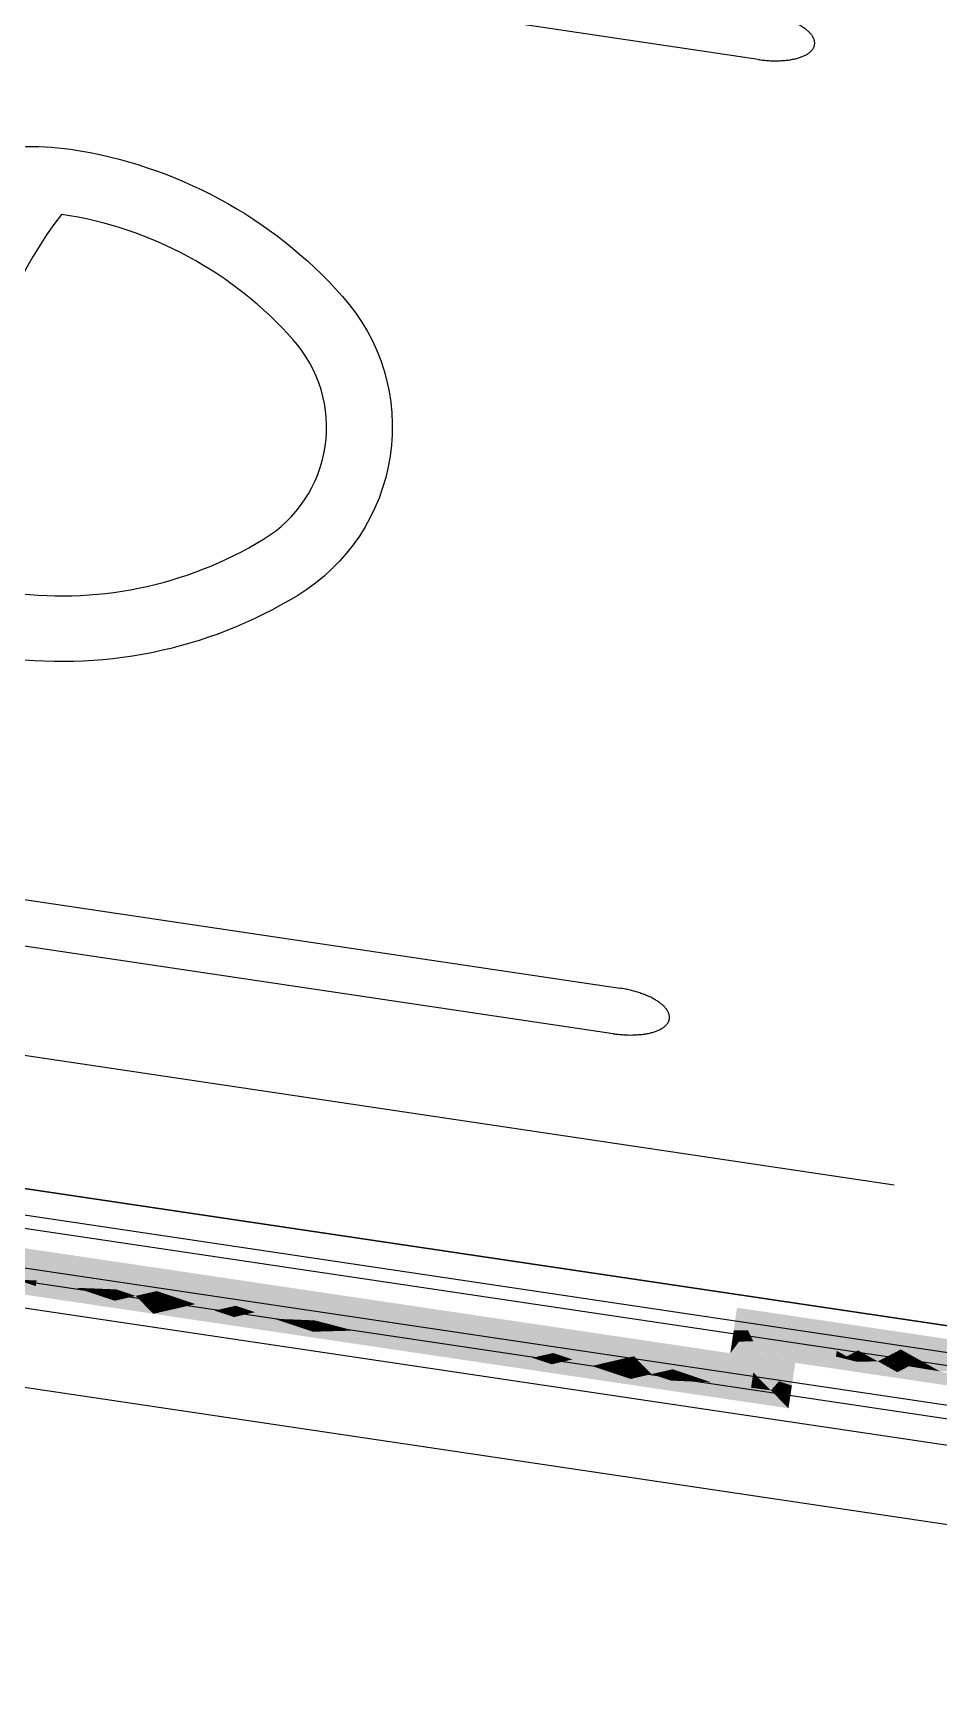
# Model space of a CAD drawing. Header units: millimetres. Extents: x 338 to 506, y 179 to 335.
# Drawn here: x 396.499 to 397.188, y 217.547 to 218.813 of the extents above; entities that cross this region are included whole.
import ezdxf

# ---------------------------------------------------------------- set-up
doc = ezdxf.new("R2010")
doc.units = ezdxf.units.MM
doc.linetypes.add('CENTER', pattern=[2, 1.25, -0.25, 0.25, -0.25])
doc.linetypes.add('DASHED2', pattern=[0.375, 0.25, -0.125])
for name, color, linetype in [('EJES_DE_COLUMNA', 255, 'DASHED2'), ('MOBILIARIO_URBANO', 51, 'Continuous'), ('MUROS', 32, 'Continuous'), ('REJAS', 151, 'Continuous'), ('TEXTOS', 7, 'Continuous')]:
    doc.layers.add(name, color=color, linetype=linetype)

# ---------------------------------------------------------------- blocks, each defined once
blk = doc.blocks.new('BARRAS_DE_AGARRE')
at = {"layer": 'MOBILIARIO_URBANO', "color": 51, "linetype": 'Continuous'}
for points in [[(-46.5259, 0.41), (-45.6044, 0.41)], [(-45.6044, 0.375), (-46.5259, 0.375)]]:
    blk.add_lwpolyline(points, dxfattribs=at)
blk.add_polyline3d([(-46.5259, 0.41, 0), (-46.5269, 0.41, 0), (-46.5279, 0.41, 0), (-46.5289, 0.41, 0), (-46.5299, 0.4099, 0), (-46.5309, 0.4099, 0), (-46.5319, 0.4098, 0), (-46.5329, 0.4097, 0), (-46.5339, 0.4097, 0), (-46.5349, 0.4096, 0), (-46.5358, 0.4095, 0), (-46.5368, 0.4094, 0), (-46.5378, 0.4093, 0), (-46.5387, 0.4091, 0), (-46.5397, 0.409, 0), (-46.5406, 0.4088, 0), (-46.5415, 0.4087, 0), (-46.5424, 0.4085, 0), (-46.5433, 0.4083, 0), (-46.5442, 0.4081, 0), (-46.5451, 0.4079, 0), (-46.546, 0.4077, 0), (-46.5469, 0.4075, 0), (-46.5477, 0.4073, 0), (-46.5486, 0.4071, 0), (-46.5494, 0.4068, 0), (-46.5502, 0.4066, 0), (-46.551, 0.4063, 0), (-46.5518, 0.406, 0), (-46.5525, 0.4058, 0), (-46.5533, 0.4055, 0), (-46.554, 0.4052, 0), (-46.5547, 0.4049, 0), (-46.5554, 0.4046, 0), (-46.5561, 0.4043, 0), (-46.5568, 0.4039, 0), (-46.5574, 0.4036, 0), (-46.558, 0.4033, 0), (-46.5586, 0.4029, 0), (-46.5592, 0.4026, 0), (-46.5598, 0.4022, 0), (-46.5603, 0.4019, 0), (-46.5609, 0.4015, 0), (-46.5614, 0.4011, 0), (-46.5619, 0.4008, 0), (-46.5623, 0.4004, 0), (-46.5628, 0.4, 0), (-46.5632, 0.3996, 0), (-46.5636, 0.3992, 0), (-46.5639, 0.3988, 0), (-46.5643, 0.3984, 0), (-46.5646, 0.398, 0), (-46.5649, 0.3976, 0), (-46.5652, 0.3972, 0), (-46.5654, 0.3968, 0), (-46.5657, 0.3963, 0), (-46.5659, 0.3959, 0), (-46.5661, 0.3955, 0), (-46.5662, 0.3951, 0), (-46.5664, 0.3946, 0), (-46.5665, 0.3942, 0), (-46.5666, 0.3938, 0), (-46.5666, 0.3934, 0), (-46.5666, 0.3929, 0), (-46.5667, 0.3925, 0), (-46.5666, 0.3921, 0), (-46.5666, 0.3916, 0), (-46.5666, 0.3912, 0), (-46.5665, 0.3908, 0), (-46.5664, 0.3904, 0), (-46.5662, 0.3899, 0), (-46.5661, 0.3895, 0), (-46.5659, 0.3891, 0), (-46.5657, 0.3887, 0), (-46.5654, 0.3883, 0), (-46.5652, 0.3878, 0), (-46.5649, 0.3874, 0), (-46.5646, 0.387, 0), (-46.5643, 0.3866, 0), (-46.5639, 0.3862, 0), (-46.5636, 0.3858, 0), (-46.5632, 0.3854, 0), (-46.5628, 0.385, 0), (-46.5623, 0.3846, 0), (-46.5619, 0.3843, 0), (-46.5614, 0.3839, 0), (-46.5609, 0.3835, 0), (-46.5603, 0.3831, 0), (-46.5598, 0.3828, 0), (-46.5592, 0.3824, 0), (-46.5586, 0.3821, 0), (-46.558, 0.3817, 0), (-46.5574, 0.3814, 0), (-46.5568, 0.3811, 0), (-46.5561, 0.3808, 0), (-46.5554, 0.3804, 0), (-46.5547, 0.3801, 0), (-46.554, 0.3798, 0), (-46.5533, 0.3795, 0), (-46.5525, 0.3793, 0), (-46.5518, 0.379, 0), (-46.551, 0.3787, 0), (-46.5502, 0.3784, 0), (-46.5494, 0.3782, 0), (-46.5486, 0.378, 0), (-46.5477, 0.3777, 0), (-46.5469, 0.3775, 0), (-46.546, 0.3773, 0), (-46.5451, 0.3771, 0), (-46.5442, 0.3769, 0), (-46.5433, 0.3767, 0), (-46.5424, 0.3765, 0), (-46.5415, 0.3763, 0), (-46.5406, 0.3762, 0), (-46.5397, 0.376, 0), (-46.5387, 0.3759, 0), (-46.5378, 0.3758, 0), (-46.5368, 0.3756, 0), (-46.5358, 0.3755, 0), (-46.5349, 0.3754, 0), (-46.5339, 0.3753, 0), (-46.5329, 0.3753, 0), (-46.5319, 0.3752, 0), (-46.5309, 0.3751, 0), (-46.5299, 0.3751, 0), (-46.5289, 0.3751, 0), (-46.5279, 0.375, 0), (-46.5269, 0.375, 0), (-46.5259, 0.375, 0)], dxfattribs=at)
blk = doc.blocks.new('*U374')
at = {"layer": 'REJAS', "color": 18, "linetype": 'Continuous', "extrusion": (0, 0, -1)}
for points in [[(-2929.0014, 1975.056), (-2928.9927, 1974.8117), (-2928.9927, 1975.3003)], [(-2929.0102, 1974.8117), (-2929.0014, 1975.056), (-2929.0277, 1975.3003)], [(-2929.0102, 1974.8117), (-2929.0277, 1975.3003), (-2929.0277, 1974.3231)], [(-2929.0036, 1974.8728), (-2928.9927, 1974.8117), (-2928.9971, 1974.9339)], [(-2929.0004, 1974.9033), (-2928.9971, 1974.9339), (-2929.0031, 1974.9186)], [(-2929.0031, 1974.9186), (-2929.0058, 1974.9339), (-2929.0047, 1974.9033)], [(-2929.0036, 1974.8728), (-2929.0058, 1974.9339), (-2929.0102, 1974.8117)], [(-2929.0004, 1974.9033), (-2929.0031, 1974.9186), (-2929.0047, 1974.9033)], [(-2929.0036, 1974.8728), (-2929.0004, 1974.9033), (-2929.0047, 1974.9033)], [(-2929.0053, 1974.8575), (-2929.0009, 1974.8575), (-2929.0036, 1974.8728)], [(-2929.0009, 1974.8575), (-2929.0039, 1974.8499), (-2928.9982, 1974.8423)], [(-2929.0009, 1974.8575), (-2929.0053, 1974.8575), (-2929.0039, 1974.8499)], [(-2929.003, 1974.8448), (-2929.001, 1974.8461), (-2929.0039, 1974.8499)], [(-2929.0039, 1974.8499), (-2929.0054, 1974.8461), (-2929.003, 1974.8448)], [(-2929.0039, 1974.8499), (-2929.0053, 1974.8575), (-2929.0069, 1974.8423)], [(-2929.0042, 1974.827), (-2928.9927, 1974.8117), (-2928.9982, 1974.8423)], [(-2928.9982, 1974.8423), (-2929.001, 1974.8461), (-2929.003, 1974.8448)], [(-2929.0025, 1974.8423), (-2928.9982, 1974.8423), (-2929.003, 1974.8448)], [(-2928.9982, 1974.8423), (-2929.0021, 1974.8397), (-2928.9997, 1974.8384)], [(-2929.0021, 1974.8397), (-2928.9982, 1974.8423), (-2929.0025, 1974.8423)], [(-2928.9997, 1974.8384), (-2929.0021, 1974.8397), (-2929.0012, 1974.8346)], [(-2929.0012, 1974.8346), (-2929.0069, 1974.8423), (-2929.0042, 1974.827)], [(-2929.0012, 1974.8346), (-2929.0021, 1974.8397), (-2929.004, 1974.8384)], [(-2929.004, 1974.8384), (-2929.0021, 1974.8397), (-2929.0069, 1974.8423)], [(-2929.0069, 1974.8423), (-2929.0021, 1974.8397), (-2929.0025, 1974.8423)], [(-2929.0069, 1974.8423), (-2929.0025, 1974.8423), (-2929.003, 1974.8448)], [(-2929.0054, 1974.8461), (-2929.0069, 1974.8423), (-2929.003, 1974.8448)], [(-2929.0042, 1974.827), (-2929.0069, 1974.8423), (-2929.0102, 1974.8117)], [(-2929.0042, 1974.827), (-2929.0024, 1974.8168), (-2928.9984, 1974.8193)], [(-2929.0024, 1974.8168), (-2929.0042, 1974.827), (-2929.0072, 1974.8193)], [(-2928.9984, 1974.8193), (-2929.0024, 1974.8168), (-2928.9927, 1974.8117)], [(-2928.9927, 1974.8117), (-2929.0024, 1974.8168), (-2929.0014, 1974.8117)], [(-2928.9993, 1974.7506), (-2928.9927, 1974.8117), (-2929.0047, 1974.7812)], [(-2929.0014, 1974.8117), (-2929.0005, 1974.8066), (-2928.9927, 1974.8117)], [(-2928.9927, 1974.8117), (-2929.0005, 1974.8066), (-2928.9957, 1974.8041)], [(-2928.9993, 1974.7506), (-2928.9971, 1974.6896), (-2928.9927, 1974.8117)], [(-2929.0014, 1974.5674), (-2928.9927, 1974.3231), (-2928.9927, 1974.8117)], [(-2929.0054, 1974.8092), (-2929.0005, 1974.8066), (-2929.0014, 1974.8117)], [(-2929.0014, 1974.8117), (-2929.0024, 1974.8168), (-2929.0102, 1974.8117)], [(-2929.0102, 1974.8117), (-2929.0277, 1974.3231), (-2929.0014, 1974.5674)], [(-2929.0054, 1974.8092), (-2929.0014, 1974.8117), (-2929.0102, 1974.8117)], [(-2929.0102, 1974.8117), (-2929.0024, 1974.8168), (-2929.0072, 1974.8193)], [(-2929.0102, 1974.8117), (-2929.0045, 1974.8041), (-2929.0054, 1974.8092)], [(-2929.0075, 1974.7964), (-2929.0045, 1974.7964), (-2929.0102, 1974.8117)], [(-2929.0102, 1974.8117), (-2929.0045, 1974.7964), (-2929.0045, 1974.8041)], [(-2929.0047, 1974.7812), (-2929.0102, 1974.8117), (-2929.008, 1974.7506)], [(-2929.0005, 1974.8066), (-2928.9987, 1974.7964), (-2928.9957, 1974.8041)], [(-2928.9987, 1974.7964), (-2929.0005, 1974.8066), (-2929.0045, 1974.8041)], [(-2929.0045, 1974.7964), (-2928.9987, 1974.7964), (-2929.0045, 1974.8041)], [(-2929.0054, 1974.8092), (-2929.0045, 1974.8041), (-2929.0005, 1974.8066)], [(-2928.9987, 1974.7964), (-2929.0045, 1974.7964), (-2929.0017, 1974.7888)], [(-2929.0017, 1974.7888), (-2929.0045, 1974.7964), (-2929.0047, 1974.7812)], [(-2929.0047, 1974.7812), (-2929.0045, 1974.7964), (-2929.0075, 1974.7964)], [(-2929.002, 1974.7659), (-2929.0047, 1974.7812), (-2929.008, 1974.7506)], [(-2929.002, 1974.7659), (-2929.005, 1974.7583), (-2928.9993, 1974.7506)], [(-2929.0025, 1974.7201), (-2928.9971, 1974.6896), (-2928.9993, 1974.7506)], [(-2929.0021, 1974.7545), (-2929.0041, 1974.7532), (-2928.9993, 1974.7506)], [(-2928.9993, 1974.7506), (-2929.0041, 1974.7532), (-2929.0036, 1974.7506)], [(-2929.0025, 1974.7201), (-2928.9993, 1974.7506), (-2929.0053, 1974.7354)], [(-2929.0036, 1974.7506), (-2929.0032, 1974.7481), (-2928.9993, 1974.7506)], [(-2928.9993, 1974.7506), (-2929.0032, 1974.7481), (-2929.0008, 1974.7468)], [(-2929.0032, 1974.7481), (-2929.0023, 1974.743), (-2929.0008, 1974.7468)], [(-2929.005, 1974.7583), (-2929.0041, 1974.7532), (-2929.0021, 1974.7545)], [(-2929.0023, 1974.743), (-2929.008, 1974.7506), (-2929.0053, 1974.7354)], [(-2929.0023, 1974.743), (-2929.0032, 1974.7481), (-2929.0051, 1974.7468)], [(-2929.0058, 1974.6896), (-2929.0025, 1974.7201), (-2929.008, 1974.7506)], [(-2929.0051, 1974.7468), (-2929.0032, 1974.7481), (-2929.008, 1974.7506)], [(-2929.008, 1974.7506), (-2929.0032, 1974.7481), (-2929.0036, 1974.7506)], [(-2929.0036, 1974.7506), (-2929.0041, 1974.7532), (-2929.008, 1974.7506)], [(-2929.0041, 1974.7532), (-2929.005, 1974.7583), (-2929.0065, 1974.7545)], [(-2929.008, 1974.7506), (-2929.0041, 1974.7532), (-2929.0065, 1974.7545)], [(-2929.0042, 1974.7048), (-2928.9998, 1974.7048), (-2929.0025, 1974.7201)], [(-2928.9998, 1974.7048), (-2929.0028, 1974.6972), (-2928.9971, 1974.6896)], [(-2928.9998, 1974.7048), (-2929.0042, 1974.7048), (-2929.0028, 1974.6972)], [(-2929.0019, 1974.6921), (-2928.9999, 1974.6934), (-2929.0028, 1974.6972)], [(-2929.0028, 1974.6972), (-2929.0043, 1974.6934), (-2929.0019, 1974.6921)], [(-2929.0028, 1974.6972), (-2929.0042, 1974.7048), (-2929.0058, 1974.6896)], [(-2928.9971, 1974.6896), (-2928.9999, 1974.6934), (-2929.0019, 1974.6921)], [(-2929.0014, 1974.6896), (-2928.9971, 1974.6896), (-2929.0019, 1974.6921)], [(-2928.9999, 1974.6857), (-2928.9971, 1974.6896), (-2929.0019, 1974.687)], [(-2928.9971, 1974.6896), (-2929.0014, 1974.6896), (-2929.0019, 1974.687)], [(-2929.0028, 1974.6819), (-2928.9998, 1974.6743), (-2928.9971, 1974.6896)], [(-2929.0025, 1974.659), (-2928.9993, 1974.6285), (-2928.9971, 1974.6896)], [(-2929.0028, 1974.6819), (-2928.9999, 1974.6857), (-2929.0019, 1974.687)], [(-2929.0058, 1974.6896), (-2929.0014, 1974.6896), (-2929.0019, 1974.6921)], [(-2929.0014, 1974.6896), (-2929.0058, 1974.6896), (-2929.0019, 1974.687)], [(-2929.0043, 1974.6934), (-2929.0058, 1974.6896), (-2929.0019, 1974.6921)], [(-2929.0058, 1974.6896), (-2929.0043, 1974.6857), (-2929.0019, 1974.687)], [(-2929.0019, 1974.687), (-2929.0043, 1974.6857), (-2929.0028, 1974.6819)], [(-2929.0025, 1974.659), (-2929.0058, 1974.6896), (-2929.0036, 1974.6285)], [(-2929.0028, 1974.6819), (-2929.0058, 1974.6896), (-2929.0042, 1974.6743)], [(-2928.9998, 1974.6743), (-2929.0028, 1974.6819), (-2929.0042, 1974.6743)], [(-2929.0042, 1974.6743), (-2929.0025, 1974.659), (-2928.9998, 1974.6743)], [(-2928.9993, 1974.6285), (-2929.0025, 1974.659), (-2929.0036, 1974.6285)], [(-2929.0036, 1974.6285), (-2929.0014, 1974.5674), (-2928.9993, 1974.6285)], [(-2929.0047, 1974.5369), (-2928.9993, 1974.5063), (-2929.0014, 1974.5674)], [(-2929.0047, 1974.5369), (-2929.008, 1974.5063), (-2929.002, 1974.5216)], [(-2929.005, 1974.514), (-2928.9993, 1974.5063), (-2929.002, 1974.5216)], [(-2929.0025, 1974.4758), (-2928.9971, 1974.4452), (-2928.9993, 1974.5063)], [(-2929.0021, 1974.5101), (-2929.0041, 1974.5089), (-2928.9993, 1974.5063)], [(-2928.9993, 1974.5063), (-2929.0041, 1974.5089), (-2929.0036, 1974.5063)], [(-2929.0036, 1974.5063), (-2929.0032, 1974.5038), (-2928.9993, 1974.5063)], [(-2928.9993, 1974.5063), (-2929.0032, 1974.5038), (-2929.0008, 1974.5025)], [(-2929.0053, 1974.4911), (-2929.0025, 1974.4758), (-2928.9993, 1974.5063)], [(-2929.005, 1974.514), (-2929.0041, 1974.5089), (-2929.0021, 1974.5101)], [(-2929.0053, 1974.4911), (-2929.0023, 1974.4987), (-2929.008, 1974.5063)], [(-2929.008, 1974.5063), (-2929.0146, 1974.4452), (-2929.0025, 1974.4758)], [(-2929.0051, 1974.5025), (-2929.0032, 1974.5038), (-2929.008, 1974.5063)], [(-2929.008, 1974.5063), (-2929.0032, 1974.5038), (-2929.0036, 1974.5063)], [(-2929.0036, 1974.5063), (-2929.0041, 1974.5089), (-2929.008, 1974.5063)], [(-2929.0041, 1974.5089), (-2929.005, 1974.514), (-2929.0065, 1974.5101)], [(-2929.008, 1974.5063), (-2929.0041, 1974.5089), (-2929.0065, 1974.5101)], [(-2929.0032, 1974.5038), (-2929.0023, 1974.4987), (-2929.0008, 1974.5025)], [(-2929.0023, 1974.4987), (-2929.0032, 1974.5038), (-2929.0051, 1974.5025)], [(-2929.0025, 1974.4758), (-2929.0027, 1974.4605), (-2928.9998, 1974.4605)], [(-2929.0056, 1974.4682), (-2929.0027, 1974.4605), (-2929.0025, 1974.4758)], [(-2928.9998, 1974.4605), (-2929.0027, 1974.4605), (-2928.9971, 1974.4452)], [(-2928.9971, 1974.4452), (-2929.0027, 1974.4605), (-2929.0028, 1974.4529)], [(-2929.0086, 1974.4605), (-2929.0027, 1974.4605), (-2929.0056, 1974.4682)], [(-2929.0027, 1974.4605), (-2929.0086, 1974.4605), (-2929.0028, 1974.4529)], [(-2929.0086, 1974.4605), (-2929.0067, 1974.4503), (-2929.0028, 1974.4529)], [(-2929.0067, 1974.4503), (-2929.0086, 1974.4605), (-2929.0116, 1974.4529)], [(-2929.0036, 1974.3842), (-2928.9927, 1974.3231), (-2928.9971, 1974.4452)], [(-2928.9971, 1974.4452), (-2929.0028, 1974.4529), (-2929.0019, 1974.4478)], [(-2928.9995, 1974.4465), (-2929.0016, 1974.4461), (-2928.9971, 1974.4452)], [(-2928.9971, 1974.4452), (-2929.0016, 1974.4461), (-2929.0014, 1974.4452)], [(-2928.9971, 1974.4452), (-2929.0013, 1974.4444), (-2928.999, 1974.444)], [(-2929.0013, 1974.4444), (-2928.9971, 1974.4452), (-2929.0014, 1974.4452)], [(-2928.9971, 1974.4452), (-2929.0049, 1974.4402), (-2929.0001, 1974.4376)], [(-2929.0031, 1974.43), (-2929.0004, 1974.4147), (-2928.9971, 1974.4452)], [(-2928.999, 1974.444), (-2929.0013, 1974.4444), (-2929.001, 1974.4427)], [(-2929.0019, 1974.4478), (-2929.0016, 1974.4461), (-2928.9995, 1974.4465)], [(-2929.001, 1974.4427), (-2929.0013, 1974.4444), (-2929.0034, 1974.444)], [(-2929.001, 1974.4427), (-2929.0034, 1974.444), (-2929.0039, 1974.4427)], [(-2929.0034, 1974.444), (-2929.0013, 1974.4444), (-2929.0058, 1974.4452)], [(-2929.0058, 1974.4452), (-2929.0013, 1974.4444), (-2929.0014, 1974.4452)], [(-2929.0014, 1974.4452), (-2929.0016, 1974.4461), (-2929.0058, 1974.4452)], [(-2929.0016, 1974.4461), (-2929.0019, 1974.4478), (-2929.0039, 1974.4465)], [(-2929.0058, 1974.4452), (-2929.0016, 1974.4461), (-2929.0039, 1974.4465)], [(-2929.0019, 1974.4478), (-2929.0028, 1974.4529), (-2929.0067, 1974.4503)], [(-2929.0019, 1974.4478), (-2929.0067, 1974.4503), (-2929.0058, 1974.4452)], [(-2929.0091, 1974.4147), (-2929.0031, 1974.43), (-2929.0146, 1974.4452)], [(-2929.0034, 1974.444), (-2929.0058, 1974.4452), (-2929.0039, 1974.4427)], [(-2929.0146, 1974.4452), (-2929.0277, 1974.3231), (-2929.0036, 1974.3842)], [(-2929.0058, 1974.4452), (-2929.0054, 1974.4427), (-2929.0039, 1974.4427)], [(-2929.0088, 1974.4376), (-2929.0049, 1974.4402), (-2929.0146, 1974.4452)], [(-2929.0146, 1974.4452), (-2929.0049, 1974.4402), (-2929.0058, 1974.4452)], [(-2929.0058, 1974.4452), (-2929.0067, 1974.4503), (-2929.0146, 1974.4452)], [(-2929.0146, 1974.4452), (-2929.0067, 1974.4503), (-2929.0116, 1974.4529)], [(-2929.0049, 1974.4402), (-2929.0031, 1974.43), (-2929.0001, 1974.4376)], [(-2929.0039, 1974.4427), (-2929.003, 1974.4414), (-2929.001, 1974.4427)], [(-2929.0049, 1974.4402), (-2929.003, 1974.4414), (-2929.0039, 1974.4427)], [(-2929.0031, 1974.43), (-2929.0049, 1974.4402), (-2929.0088, 1974.4376)], [(-2929.0054, 1974.4427), (-2929.0049, 1974.4402), (-2929.0039, 1974.4427)], [(-2929.0017, 1974.4223), (-2929.0032, 1974.4223), (-2929.0004, 1974.4147)], [(-2929.0004, 1974.4147), (-2929.0032, 1974.4223), (-2929.0032, 1974.4185)], [(-2929.0032, 1974.4185), (-2929.0052, 1974.4173), (-2929.0004, 1974.4147)], [(-2929.0031, 1974.43), (-2929.0032, 1974.4223), (-2929.0017, 1974.4223)], [(-2929.0046, 1974.4262), (-2929.0032, 1974.4223), (-2929.0031, 1974.43)], [(-2929.0061, 1974.4223), (-2929.0032, 1974.4223), (-2929.0046, 1974.4262)], [(-2929.0061, 1974.4223), (-2929.0052, 1974.4173), (-2929.0032, 1974.4185)], [(-2929.0032, 1974.4223), (-2929.0061, 1974.4223), (-2929.0032, 1974.4185)], [(-2929.0076, 1974.4185), (-2929.0052, 1974.4173), (-2929.0061, 1974.4223)], [(-2929.0091, 1974.4147), (-2929.0052, 1974.4173), (-2929.0076, 1974.4185)], [(-2929.0004, 1974.4147), (-2929.0052, 1974.4173), (-2929.0047, 1974.4147)], [(-2929.0019, 1974.4109), (-2929.0004, 1974.4147), (-2929.0043, 1974.4122)], [(-2929.0004, 1974.4147), (-2929.0047, 1974.4147), (-2929.0043, 1974.4122)], [(-2929.0034, 1974.4071), (-2929.002, 1974.3994), (-2929.0004, 1974.4147)], [(-2929.0034, 1974.4071), (-2929.0019, 1974.4109), (-2929.0043, 1974.4122)], [(-2929.0064, 1974.3994), (-2929.002, 1974.3994), (-2929.0034, 1974.4071)], [(-2929.0064, 1974.3994), (-2929.0034, 1974.4071), (-2929.0091, 1974.4147)], [(-2929.0043, 1974.4122), (-2929.0062, 1974.4109), (-2929.0034, 1974.4071)], [(-2929.0047, 1974.4147), (-2929.0091, 1974.4147), (-2929.0043, 1974.4122)], [(-2929.0091, 1974.4147), (-2929.0062, 1974.4109), (-2929.0043, 1974.4122)], [(-2929.0052, 1974.4173), (-2929.0091, 1974.4147), (-2929.0047, 1974.4147)], [(-2929.0036, 1974.3842), (-2929.002, 1974.3994), (-2929.0064, 1974.3994)], [(-2929.0036, 1974.3842), (-2929.004, 1974.3536), (-2928.9982, 1974.3536)], [(-2929.0097, 1974.3689), (-2929.004, 1974.3536), (-2929.0036, 1974.3842)], [(-2929.0157, 1974.3536), (-2929.004, 1974.3536), (-2929.0097, 1974.3689)], [(-2928.9982, 1974.3536), (-2929.004, 1974.3536), (-2928.9927, 1974.3231)], [(-2928.9927, 1974.3231), (-2929.004, 1974.3536), (-2929.0042, 1974.3384)], [(-2929.004, 1974.3536), (-2929.0157, 1974.3536), (-2929.0042, 1974.3384)], [(-2929.0157, 1974.3536), (-2929.012, 1974.3333), (-2929.0042, 1974.3384)], [(-2929.012, 1974.3333), (-2929.0157, 1974.3536), (-2929.0217, 1974.3384)], [(-2928.9927, 1974.3231), (-2929.0042, 1974.3384), (-2929.0024, 1974.3282)], [(-2929.0024, 1974.3282), (-2929.0042, 1974.3384), (-2929.012, 1974.3333)], [(-2929.0024, 1974.3282), (-2929.012, 1974.3333), (-2929.0102, 1974.3231)], [(-2929.0102, 1974.3231), (-2929.012, 1974.3333), (-2929.0277, 1974.3231)], [(-2929.0277, 1974.3231), (-2929.012, 1974.3333), (-2929.0217, 1974.3384)], [(-2928.9975, 1974.3256), (-2929.0018, 1974.3248), (-2928.9927, 1974.3231)], [(-2928.9927, 1974.3231), (-2929.0018, 1974.3248), (-2929.0014, 1974.3231)], [(-2929.0024, 1974.3282), (-2929.0018, 1974.3248), (-2928.9975, 1974.3256)], [(-2929.0014, 1974.3231), (-2929.0018, 1974.3248), (-2929.0102, 1974.3231)], [(-2929.0018, 1974.3248), (-2929.0024, 1974.3282), (-2929.0063, 1974.3256)], [(-2929.0102, 1974.3231), (-2929.0018, 1974.3248), (-2929.0063, 1974.3256)]]:
    blk.add_solid(points, dxfattribs=at)
blk = doc.blocks.new('*U375')
at = {"layer": 'REJAS', "color": 18, "linetype": 'Continuous', "extrusion": (0, 0, -1)}
for points in [[(-2929.0364, 1974.1174), (-2929.0277, 1973.8617), (-2929.0277, 1974.3731)], [(-2929.0277, 1974.3731), (-2929.0374, 1974.3678), (-2929.0392, 1974.3571)], [(-2929.0325, 1974.3704), (-2929.0277, 1974.3731), (-2929.0368, 1974.3713)], [(-2929.0277, 1974.3731), (-2929.0364, 1974.3731), (-2929.0368, 1974.3713)], [(-2929.0332, 1974.3411), (-2929.0277, 1974.3731), (-2929.039, 1974.3411)], [(-2929.0277, 1974.3731), (-2929.0392, 1974.3571), (-2929.039, 1974.3411)], [(-2929.0386, 1974.3092), (-2929.0321, 1974.2452), (-2929.0277, 1974.3731)], [(-2929.0374, 1974.3678), (-2929.0325, 1974.3704), (-2929.0368, 1974.3713)], [(-2929.0452, 1973.8617), (-2929.0364, 1974.1174), (-2929.0627, 1974.3731)], [(-2929.0364, 1974.3731), (-2929.0452, 1974.3731), (-2929.0368, 1974.3713)], [(-2929.0452, 1974.3731), (-2929.0413, 1974.3704), (-2929.0368, 1974.3713)], [(-2929.0368, 1974.3713), (-2929.0413, 1974.3704), (-2929.0374, 1974.3678)], [(-2929.0374, 1974.3678), (-2929.0452, 1974.3731), (-2929.047, 1974.3624)], [(-2929.0374, 1974.3678), (-2929.047, 1974.3624), (-2929.0392, 1974.3571)], [(-2929.0496, 1974.2452), (-2929.0386, 1974.3092), (-2929.0627, 1974.3731)], [(-2929.0452, 1973.8617), (-2929.0627, 1974.3731), (-2929.0627, 1973.3503)], [(-2929.0452, 1974.3731), (-2929.0627, 1974.3731), (-2929.047, 1974.3624)], [(-2929.0627, 1974.3731), (-2929.0567, 1974.3571), (-2929.047, 1974.3624)], [(-2929.039, 1974.3411), (-2929.0392, 1974.3571), (-2929.0507, 1974.3411)], [(-2929.0507, 1974.3411), (-2929.0392, 1974.3571), (-2929.047, 1974.3624)], [(-2929.047, 1974.3624), (-2929.0567, 1974.3571), (-2929.0507, 1974.3411)], [(-2929.0386, 1974.3092), (-2929.0332, 1974.3411), (-2929.039, 1974.3411)], [(-2929.0447, 1974.3251), (-2929.0386, 1974.3092), (-2929.039, 1974.3411)], [(-2929.0507, 1974.3411), (-2929.0447, 1974.3251), (-2929.039, 1974.3411)], [(-2929.0386, 1974.3092), (-2929.0414, 1974.2932), (-2929.037, 1974.2932)], [(-2929.0384, 1974.2852), (-2929.0354, 1974.2772), (-2929.037, 1974.2932)], [(-2929.0414, 1974.2932), (-2929.0384, 1974.2852), (-2929.037, 1974.2932)], [(-2929.0414, 1974.2932), (-2929.0441, 1974.2772), (-2929.0384, 1974.2852)], [(-2929.0369, 1974.2812), (-2929.0393, 1974.2799), (-2929.0354, 1974.2772)], [(-2929.0354, 1974.2772), (-2929.0393, 1974.2799), (-2929.0397, 1974.2772)], [(-2929.0384, 1974.2852), (-2929.0393, 1974.2799), (-2929.0369, 1974.2812)], [(-2929.0393, 1974.2799), (-2929.0384, 1974.2852), (-2929.0412, 1974.2812)], [(-2929.0441, 1974.2772), (-2929.0393, 1974.2799), (-2929.0412, 1974.2812)], [(-2929.0397, 1974.2772), (-2929.0393, 1974.2799), (-2929.0441, 1974.2772)], [(-2929.0381, 1974.2612), (-2929.0321, 1974.2452), (-2929.0354, 1974.2772)], [(-2929.0382, 1974.2732), (-2929.0354, 1974.2772), (-2929.0402, 1974.2745)], [(-2929.0354, 1974.2772), (-2929.0397, 1974.2772), (-2929.0402, 1974.2745)], [(-2929.0367, 1974.2692), (-2929.0354, 1974.2772), (-2929.0382, 1974.2692)], [(-2929.0354, 1974.2772), (-2929.0382, 1974.2732), (-2929.0382, 1974.2692)], [(-2929.0381, 1974.2612), (-2929.0367, 1974.2692), (-2929.0382, 1974.2692)], [(-2929.0441, 1974.2772), (-2929.0496, 1974.2452), (-2929.0381, 1974.2612)], [(-2929.0396, 1974.2652), (-2929.0381, 1974.2612), (-2929.0382, 1974.2692)], [(-2929.0411, 1974.2692), (-2929.0382, 1974.2732), (-2929.0402, 1974.2745)], [(-2929.0382, 1974.2692), (-2929.0382, 1974.2732), (-2929.0411, 1974.2692)], [(-2929.0411, 1974.2692), (-2929.0396, 1974.2652), (-2929.0382, 1974.2692)], [(-2929.0402, 1974.2745), (-2929.0397, 1974.2772), (-2929.0441, 1974.2772)], [(-2929.0441, 1974.2772), (-2929.0426, 1974.2732), (-2929.0402, 1974.2745)], [(-2929.0426, 1974.2732), (-2929.0411, 1974.2692), (-2929.0402, 1974.2745)], [(-2929.0321, 1974.2452), (-2929.0351, 1974.2532), (-2929.0399, 1974.2506)], [(-2929.0399, 1974.2506), (-2929.0351, 1974.2532), (-2929.0381, 1974.2612)], [(-2929.0381, 1974.2612), (-2929.0438, 1974.2532), (-2929.0399, 1974.2506)], [(-2929.0438, 1974.2532), (-2929.0496, 1974.2452), (-2929.0399, 1974.2506)], [(-2929.0321, 1974.2452), (-2929.034, 1974.2466), (-2929.0363, 1974.2461)], [(-2929.0363, 1974.2461), (-2929.0364, 1974.2452), (-2929.0321, 1974.2452)], [(-2929.0321, 1974.2452), (-2929.0369, 1974.2426), (-2929.0378, 1974.2373)], [(-2929.0345, 1974.2439), (-2929.0321, 1974.2452), (-2929.0366, 1974.2444)], [(-2929.0321, 1974.2452), (-2929.0364, 1974.2452), (-2929.0366, 1974.2444)], [(-2929.0348, 1974.2293), (-2929.0321, 1974.2452), (-2929.0377, 1974.2293)], [(-2929.0321, 1974.2452), (-2929.0378, 1974.2373), (-2929.0377, 1974.2293)], [(-2929.0375, 1974.2133), (-2929.0343, 1974.1813), (-2929.0321, 1974.2452)], [(-2929.034, 1974.2466), (-2929.036, 1974.2479), (-2929.0363, 1974.2461)], [(-2929.0369, 1974.2426), (-2929.0345, 1974.2439), (-2929.0366, 1974.2444)], [(-2929.0389, 1974.2479), (-2929.036, 1974.2479), (-2929.038, 1974.2492)], [(-2929.036, 1974.2479), (-2929.0384, 1974.2466), (-2929.0363, 1974.2461)], [(-2929.036, 1974.2479), (-2929.0389, 1974.2479), (-2929.0384, 1974.2466)], [(-2929.0384, 1974.2466), (-2929.0408, 1974.2452), (-2929.0363, 1974.2461)], [(-2929.0408, 1974.2452), (-2929.0364, 1974.2452), (-2929.0363, 1974.2461)], [(-2929.0364, 1974.2452), (-2929.0408, 1974.2452), (-2929.0366, 1974.2444)], [(-2929.0408, 1974.2452), (-2929.0389, 1974.2439), (-2929.0366, 1974.2444)], [(-2929.0366, 1974.2444), (-2929.0389, 1974.2439), (-2929.0369, 1974.2426)], [(-2929.0369, 1974.2426), (-2929.0408, 1974.2452), (-2929.0417, 1974.2399)], [(-2929.0369, 1974.2426), (-2929.0417, 1974.2399), (-2929.0378, 1974.2373)], [(-2929.043, 1974.1813), (-2929.0375, 1974.2133), (-2929.0496, 1974.2452)], [(-2929.0399, 1974.2506), (-2929.0389, 1974.2479), (-2929.038, 1974.2492)], [(-2929.0384, 1974.2466), (-2929.0389, 1974.2479), (-2929.0408, 1974.2452)], [(-2929.0404, 1974.2479), (-2929.0389, 1974.2479), (-2929.0399, 1974.2506)], [(-2929.0408, 1974.2452), (-2929.0389, 1974.2479), (-2929.0404, 1974.2479)], [(-2929.0496, 1974.2452), (-2929.0408, 1974.2452), (-2929.0399, 1974.2506)], [(-2929.0408, 1974.2452), (-2929.0496, 1974.2452), (-2929.0417, 1974.2399)], [(-2929.0496, 1974.2452), (-2929.0466, 1974.2373), (-2929.0417, 1974.2399)], [(-2929.0375, 1974.2133), (-2929.0348, 1974.2293), (-2929.0377, 1974.2293)], [(-2929.0406, 1974.2213), (-2929.0375, 1974.2133), (-2929.0377, 1974.2293)], [(-2929.0377, 1974.2293), (-2929.0378, 1974.2373), (-2929.0436, 1974.2293)], [(-2929.0436, 1974.2293), (-2929.0406, 1974.2213), (-2929.0377, 1974.2293)], [(-2929.0436, 1974.2293), (-2929.0378, 1974.2373), (-2929.0417, 1974.2399)], [(-2929.0417, 1974.2399), (-2929.0466, 1974.2373), (-2929.0436, 1974.2293)]]:
    blk.add_solid(points, dxfattribs=at)
blk = doc.blocks.new('INODP-FLUSH')
at = {"color": 251}
blk.add_lwpolyline([(-0.0848, 0.18, 0.134175), (-0.1375, 0.2714, -0.200001), (-0.1953, 0.41, -0.175526), (-0.1152, 0.631, -0.468374), (0.1152, 0.631, -0.176484), (0.1953, 0.41, -0.199996), (0.1375, 0.2714, 0.150912), (0.0819, 0.1672)], format="xyb", dxfattribs=at)
blk.add_lwpolyline([(0.1453, 0.41, 0.175452), (0.0768, 0.599, 0.468374), (-0.0768, 0.599, 0.174955), (-0.1453, 0.4106, 0.262288)], format="xyb", close=True, dxfattribs=at)
blk = doc.blocks.new('BAÑOS_PUBLICOS_PISO_1')
at = {"layer": 'MUROS'}
blk.add_line((2928.9227, 1973.32534), (2928.9227, 1975.43463), dxfattribs=at)
at = {"layer": 'MUROS', "color": 18}
blk.add_line((2929.0727, 1975.43463), (2929.0727, 1973.32534), dxfattribs=at)
at = {"layer": 'REJAS', "color": 18}
for p, q in [((2928.9827, 1975.32534), (2928.9827, 1973.32534)), ((2929.0727, 1973.32534), (2929.0727, 1975.32534)), ((2929.0027, 1975.30034), (2929.0027, 1973.35034)), ((2929.0127, 1973.35034), (2929.0127, 1975.30034)), ((2929.0427, 1975.30034), (2929.0427, 1973.35034)), ((2929.0527, 1975.30034), (2929.0527, 1973.35034))]:
    blk.add_line(p, q, dxfattribs=at)
at = {"rotation": 180}
blk.add_blockref('INODP-FLUSH', (2929.66519, 1975.41467), dxfattribs=at)
at = {"layer": 'REJAS', "color": 18, "linetype": 'Continuous'}
for name in ['*U374', '*U375']:
    blk.add_blockref(name, (0, 0), dxfattribs=at)
at = {"layer": 'TEXTOS', "rotation": 90}
for p in [(2929.6652, 2021.02306), (2929.6652, 2021.02306), (2930.4152, 2021.02306)]:
    blk.add_blockref('BARRAS_DE_AGARRE', p, dxfattribs=at)
blk = doc.blocks.new('EJES_ESTRUCTURALES')
at = {"layer": 'EJES_DE_COLUMNA', "color": 9, "linetype": 'CENTER'}
blk.add_line((667.62768, 131.2663), (667.62768, 199.7363), dxfattribs=at)
blk = doc.blocks.new('A$C7152A42C')
at = {"color": 18}
blk.add_blockref('BAÑOS_PUBLICOS_PISO_1', (-2892.7659, -1880.28762), dxfattribs=at)
at = {"layer": 'EJES_DE_COLUMNA'}
blk.add_blockref('EJES_ESTRUCTURALES', (-631.22088, -95.28525), dxfattribs=at)

msp = doc.modelspace()

# ---------------------------------------------------------------- block references
at = {"layer": 'MUROS', "color": 32, "rotation": 81.53046525965426}
msp.add_blockref('A$C7152A42C', (484.7482, 168.0844), dxfattribs=at)

doc.saveas('drawing.dxf')
